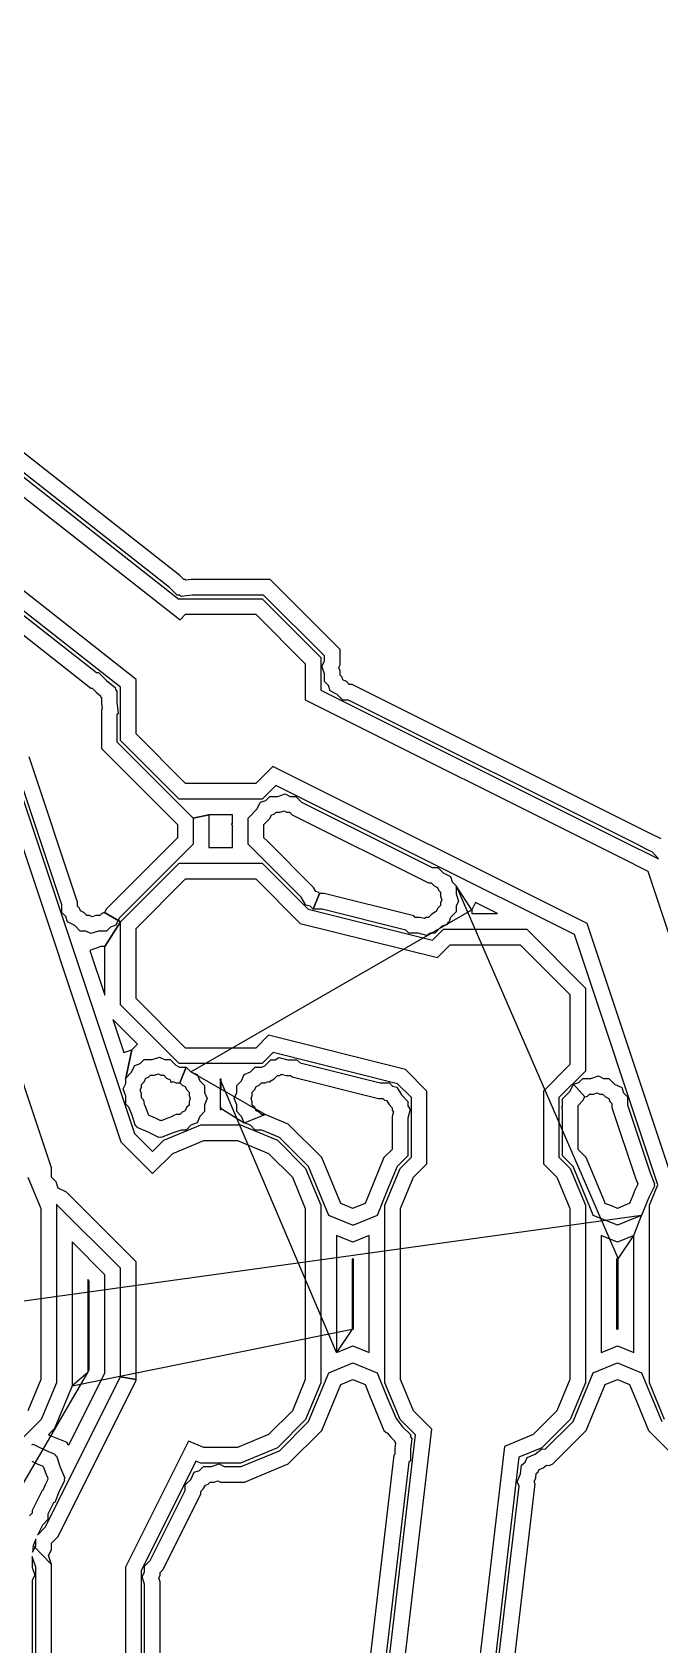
# Model space of a CAD drawing. Extents: x -122 to 0, y 0 to 97.
# Drawn here: x -84.99 to -78.97, y 47.43 to 62.92 of the extents above; entities that cross this region are included whole.
import ezdxf

# ---------------------------------------------------------------- set-up
doc = ezdxf.new("R2010")
doc.units = 0
doc.layers.add('milling', color=1, linetype='CONTINUOUS')
doc.layers.add('rapid_move', color=62, linetype='CONTINUOUS')

msp = doc.modelspace()

# ---------------------------------------------------------------- linework, layer by layer
at = {"layer": 'milling'}
for p, q in [((-91.0614, 63.3465), (-83.5873, 57.474)), ((-83.5774, 57.6993), (-90.7785, 63.3572)), ((-91.2114, 63.2736), (-83.5754, 57.2739)), ((-83.6767, 57.5865), (-90.8302, 63.2072)), ((-83.9977, 56.7014), (-91.6443, 62.7095)), ((-84.1477, 56.6285), (-91.6323, 62.5093)), ((-91.6178, 62.2647), (-84.4305, 56.6177)), ((-91.5185, 62.3775), (-84.3788, 56.7677)), ((-83.5391, 57.6609), (-83.5774, 57.6993)), ((-83.5286, 57.6609), (-83.5391, 57.6609)), ((-83.5205, 57.6545), (-83.5286, 57.6609)), ((-83.467, 57.6609), (-83.5205, 57.6545)), ((-82.7103, 57.6609), (-83.467, 57.6609)), ((-82.0389, 56.9895), (-82.7103, 57.6609)), ((-83.6012, 57.5109), (-83.6767, 57.5865)), ((-83.5805, 57.5109), (-83.6012, 57.5109)), ((-83.5873, 57.474), (-83.5837, 57.4777)), ((-83.5837, 57.4777), (-82.7862, 57.4777)), ((-83.5643, 57.4981), (-83.5805, 57.5109)), ((-83.4578, 57.5109), (-83.5643, 57.4981)), ((-82.7724, 57.5109), (-83.4578, 57.5109)), ((-82.7862, 57.4777), (-82.2222, 56.9137)), ((-82.1889, 56.9274), (-82.7724, 57.5109)), ((-83.5754, 57.2739), (-83.5216, 57.3277)), ((-83.5216, 57.3277), (-82.8483, 57.3277)), ((-82.8483, 57.3277), (-82.3722, 56.8516)), ((-82.0389, 56.8421), (-82.0389, 56.9895)), ((-82.3722, 56.8516), (-82.3722, 56.5061)), ((-82.2222, 56.9137), (-82.2222, 56.5988)), ((-82.213, 56.8294), (-82.1889, 56.8776)), ((-82.1889, 56.8776), (-82.1889, 56.9274)), ((-82.051, 56.8179), (-82.0389, 56.8421)), ((-84.3788, 56.7677), (-84.358, 56.7677)), ((-84.358, 56.7677), (-84.2821, 56.6917)), ((-84.2821, 56.6917), (-84.198, 56.6257)), ((-83.9977, 56.1783), (-83.9977, 56.7014)), ((-82.1889, 56.757), (-82.213, 56.8294)), ((-82.1889, 56.6809), (-82.1889, 56.757)), ((-82.1508, 56.6429), (-82.1889, 56.6809)), ((-82.0389, 56.7815), (-82.051, 56.8179)), ((-82.0389, 56.743), (-82.0389, 56.7815)), ((-82.0196, 56.7238), (-82.0389, 56.743)), ((-82.0111, 56.6981), (-82.0196, 56.7238)), ((-81.9769, 56.681), (-82.0111, 56.6981)), ((-81.9497, 56.6538), (-81.9769, 56.681)), ((-84.4305, 56.6177), (-84.4201, 56.6177)), ((-84.4201, 56.6177), (-84.382, 56.5795)), ((-84.382, 56.5795), (-84.3395, 56.5462)), ((-84.3395, 56.5462), (-84.3383, 56.5358)), ((-84.3383, 56.5358), (-84.3309, 56.5285)), ((-84.3309, 56.5285), (-84.3309, 56.4743)), ((-84.198, 56.6257), (-84.1956, 56.6052)), ((-84.1956, 56.6052), (-84.1809, 56.5906)), ((-84.1809, 56.5906), (-84.1809, 56.4835)), ((-84.1477, 56.1162), (-84.1477, 56.6285)), ((-82.2222, 56.5988), (-79.3362, 55.1558)), ((-82.1338, 56.5917), (-82.1508, 56.6429)), ((-82.0656, 56.5576), (-82.1338, 56.5917)), ((-82.0118, 56.5038), (-82.0656, 56.5576)), ((-81.9225, 56.6538), (-81.9497, 56.6538)), ((-79.0523, 55.2188), (-81.9225, 56.6538)), ((-84.3309, 56.4743), (-84.3245, 56.4208)), ((-84.3245, 56.4208), (-84.3309, 56.4127)), ((-84.3309, 56.4127), (-84.3309, 56.0403)), ((-84.1809, 56.4835), (-84.1681, 56.377)), ((-84.1681, 56.377), (-84.1809, 56.3608)), ((-82.3722, 56.5061), (-79.3477, 54.9938)), ((-81.958, 56.5038), (-82.0118, 56.5038)), ((-79.1749, 55.1123), (-81.958, 56.5038)), ((-84.1809, 56.3608), (-84.1809, 56.1024)), ((-84.1809, 56.1024), (-83.6258, 55.5473)), ((-83.5837, 55.5522), (-84.1477, 56.1162)), ((-83.5216, 55.7022), (-83.9977, 56.1783)), ((-85.3738, 55.9508), (-84.1443, 52.2621)), ((-85.2256, 55.9805), (-84.0131, 52.343)), ((-84.5601, 54.5636), (-85.0253, 55.9592)), ((-84.3309, 56.0403), (-83.6879, 55.3973)), ((-84.7101, 54.5391), (-85.1545, 55.8725)), ((-82.6837, 55.8668), (-82.8483, 55.7022)), ((-79.6656, 54.3578), (-82.6837, 55.8668)), ((-84.8105, 52.0123), (-86.031, 55.6741)), ((-82.8483, 55.7022), (-83.5216, 55.7022)), ((-82.6541, 55.6843), (-82.7862, 55.5522)), ((-79.7883, 54.2514), (-82.6541, 55.6843)), ((-82.6369, 55.5783), (-82.5646, 55.6024)), ((-82.5646, 55.6024), (-82.5164, 55.5783)), ((-83.6258, 55.5473), (-83.6257, 55.5473)), ((-83.6257, 55.5473), (-83.4486, 55.3702)), ((-82.7862, 55.5522), (-83.5837, 55.5522)), ((-82.9212, 55.3703), (-82.8363, 55.4551)), ((-82.8363, 55.4551), (-82.8023, 55.5232)), ((-82.8023, 55.5232), (-82.7511, 55.5402)), ((-82.7511, 55.5402), (-82.7131, 55.5783)), ((-82.7131, 55.5783), (-82.6369, 55.5783)), ((-82.5164, 55.5783), (-82.4626, 55.5783)), ((-82.4626, 55.5783), (-82.4088, 55.5245)), ((-82.4088, 55.5245), (-81.1544, 54.8973)), ((-83.6879, 55.3973), (-83.6878, 55.3973)), ((-83.6878, 55.3973), (-83.5986, 55.3081)), ((-83.5986, 55.3081), (-83.5986, 55.1818)), ((-83.4486, 55.3702), (-83.2986, 55.4022)), ((-83.2986, 55.4022), (-83.4486, 55.3702)), ((-83.4486, 55.3702), (-83.4486, 55.1197)), ((-83.2986, 55.4022), (-83.2986, 55.0877)), ((-83.0712, 55.4022), (-83.2986, 55.4022)), ((-83.0762, 55.3107), (-83.0712, 55.3207)), ((-83.0712, 55.2957), (-83.0762, 55.3107)), ((-83.0712, 55.3207), (-83.0712, 55.4022)), ((-83.0712, 55.0877), (-83.0712, 55.2957)), ((-82.9212, 55.3702), (-82.9212, 55.3703)), ((-82.9212, 55.1197), (-82.9212, 55.3702)), ((-82.7712, 55.3081), (-82.713, 55.3663)), ((-82.7712, 55.1818), (-82.7712, 55.3081)), ((-82.713, 55.3663), (-82.6959, 55.4005)), ((-82.6959, 55.4005), (-82.6702, 55.409)), ((-82.6702, 55.409), (-82.651, 55.4283)), ((-82.651, 55.4283), (-82.6124, 55.4283)), ((-82.6124, 55.4283), (-82.5761, 55.4404)), ((-82.5761, 55.4404), (-82.5519, 55.4283)), ((-82.5519, 55.4283), (-82.5247, 55.4283)), ((-82.5247, 55.4283), (-82.4975, 55.4011)), ((-82.4975, 55.4011), (-81.1899, 54.7473)), ((-83.5986, 55.1818), (-84.2826, 54.4978)), ((-82.74, 55.1507), (-82.7712, 55.1818)), ((-82.2931, 54.7037), (-82.74, 55.1507)), ((-79.3362, 55.1558), (-79.3361, 55.1558)), ((-79.3361, 55.1558), (-78.981, 54.9782)), ((-79.0523, 55.2186), (-79.0523, 55.2188)), ((-78.9554, 55.1703), (-79.0523, 55.2186)), ((-83.4486, 55.1197), (-84.1592, 54.4091)), ((-83.2986, 55.0877), (-83.0712, 55.0877)), ((-82.9031, 55.1016), (-82.9212, 55.1197)), ((-82.4121, 54.6106), (-82.9031, 55.1016)), ((-79.3477, 54.9938), (-79.3476, 54.9938)), ((-79.3476, 54.9938), (-79.0842, 54.8621)), ((-79.1749, 55.1122), (-79.1749, 55.1123)), ((-79.0974, 55.0736), (-79.1749, 55.1122)), ((-79.0379, 55.0438), (-79.0974, 55.0736)), ((-78.981, 54.9782), (-79.0379, 55.0438)), ((-84.1477, 54.3737), (-83.5837, 54.9377)), ((-83.5837, 54.9377), (-82.7862, 54.9377)), ((-82.7862, 54.9377), (-82.3437, 54.4951)), ((-81.1544, 54.8973), (-81.1006, 54.8973)), ((-81.1006, 54.8973), (-81.0468, 54.8435)), ((-81.0468, 54.8435), (-80.9786, 54.8094)), ((-79.0842, 54.8621), (-78.2212, 52.2731)), ((-83.9977, 54.3116), (-83.5216, 54.7877)), ((-83.5216, 54.7877), (-82.8483, 54.7877)), ((-82.8483, 54.7877), (-82.4203, 54.3597)), ((-82.2703, 54.6656), (-82.2931, 54.7037)), ((-81.1899, 54.7473), (-81.1627, 54.7473)), ((-81.1627, 54.7473), (-81.1355, 54.7201)), ((-81.1355, 54.7201), (-81.1013, 54.703)), ((-81.1013, 54.703), (-81.0928, 54.6773)), ((-81.0928, 54.6773), (-81.0735, 54.6581)), ((-80.9786, 54.8094), (-80.9616, 54.7582)), ((-80.9616, 54.7582), (-80.9235, 54.7202)), ((-80.7735, 54.4882), (-80.9235, 54.7202)), ((-80.9235, 54.7202), (-80.9235, 54.6441)), ((-84.7101, 54.4629), (-84.7101, 54.5391)), ((-84.5601, 54.525), (-84.5601, 54.5636)), ((-84.5408, 54.5058), (-84.5601, 54.525)), ((-82.367, 54.5352), (-82.4121, 54.6106)), ((-82.3268, 54.5252), (-82.367, 54.5352)), ((-82.2975, 54.4958), (-82.3268, 54.5252)), ((-82.2975, 54.4958), (-82.2353, 54.6458)), ((-82.2353, 54.6458), (-82.2975, 54.4958)), ((-82.25, 54.6606), (-82.2703, 54.6656)), ((-82.2353, 54.6458), (-82.25, 54.6606)), ((-82.1911, 54.6458), (-82.2353, 54.6458)), ((-81.3304, 54.4307), (-82.1911, 54.6458)), ((-81.0735, 54.5318), (-81.1007, 54.5046)), ((-81.0735, 54.6581), (-81.0735, 54.6196)), ((-81.0735, 54.6196), (-81.0614, 54.5832)), ((-81.0614, 54.5832), (-81.0735, 54.559)), ((-81.0735, 54.559), (-81.0735, 54.5318)), ((-80.9235, 54.6441), (-80.8994, 54.5717)), ((-80.8994, 54.5717), (-80.9235, 54.5235)), ((-80.9235, 54.5235), (-80.9235, 54.4697)), ((-80.7383, 54.5587), (-80.7735, 54.4882)), ((-80.5262, 54.4527), (-80.7383, 54.5587)), ((-84.672, 54.4249), (-84.7101, 54.4629)), ((-84.655, 54.3737), (-84.672, 54.4249)), ((-84.5868, 54.3396), (-84.655, 54.3737)), ((-84.5323, 54.4801), (-84.5408, 54.5058)), ((-84.4981, 54.463), (-84.5323, 54.4801)), ((-84.4709, 54.4358), (-84.4981, 54.463)), ((-84.4437, 54.4358), (-84.4709, 54.4358)), ((-84.4195, 54.4237), (-84.4437, 54.4358)), ((-84.3831, 54.4358), (-84.4195, 54.4237)), ((-84.3446, 54.4358), (-84.3831, 54.4358)), ((-84.3254, 54.4551), (-84.3446, 54.4358)), ((-84.2997, 54.4636), (-84.3254, 54.4551)), ((-84.2826, 54.4978), (-84.2997, 54.4636)), ((-84.1477, 54.3737), (-84.2997, 54.4636)), ((-84.2997, 54.4636), (-84.1477, 54.3737)), ((-84.1477, 54.3737), (-84.2977, 54.1358)), ((-84.2977, 54.1358), (-84.1477, 54.3737)), ((-84.1592, 54.4091), (-84.1933, 54.3409)), ((-84.1477, 53.5762), (-84.1477, 54.3737)), ((-82.4203, 54.3597), (-81.1037, 54.0305)), ((-82.3437, 54.4951), (-81.1497, 54.1966)), ((-82.2093, 54.4958), (-82.2975, 54.4958)), ((-82.2975, 54.4958), (-82.2975, 54.4958)), ((-81.4071, 54.2953), (-82.2093, 54.4958)), ((-81.3157, 54.4159), (-81.3304, 54.4307)), ((-81.2714, 54.4159), (-81.3157, 54.4159)), ((-81.2282, 54.4051), (-81.2714, 54.4159)), ((-81.2103, 54.4159), (-81.2282, 54.4051)), ((-81.1894, 54.4159), (-81.2103, 54.4159)), ((-81.1581, 54.4473), (-81.1894, 54.4159)), ((-81.1217, 54.4692), (-81.1581, 54.4473)), ((-81.1178, 54.4704), (-81.1217, 54.4692)), ((-81.1007, 54.5046), (-81.1178, 54.4704)), ((-81.0024, 54.3658), (-81.0114, 54.3477)), ((-80.9896, 54.3734), (-81.0024, 54.3658)), ((-80.9807, 54.4092), (-80.9896, 54.3734)), ((-80.9773, 54.4159), (-80.9807, 54.4092)), ((-80.9235, 54.4697), (-80.9773, 54.4159)), ((-80.7735, 54.4882), (-80.7735, 54.4527)), ((-80.7735, 54.4527), (-80.5262, 54.4527)), ((-78.8269, 51.8414), (-79.6656, 54.3578)), ((-84.533, 54.2858), (-84.5868, 54.3396)), ((-84.4792, 54.2858), (-84.533, 54.2858)), ((-84.431, 54.2617), (-84.4792, 54.2858)), ((-84.3586, 54.2858), (-84.431, 54.2617)), ((-84.2825, 54.2858), (-84.3586, 54.2858)), ((-84.2445, 54.3239), (-84.2825, 54.2858)), ((-84.1933, 54.3409), (-84.2445, 54.3239)), ((-83.9977, 53.6383), (-83.9977, 54.3116)), ((-81.3778, 54.2659), (-81.4071, 54.2953)), ((-81.2896, 54.2659), (-81.3778, 54.2659)), ((-81.2043, 54.2446), (-81.2896, 54.2659)), ((-81.1688, 54.2659), (-81.2043, 54.2446)), ((-81.1273, 54.2659), (-81.1688, 54.2659)), ((-81.1497, 54.1966), (-81.0437, 54.3027)), ((-81.0651, 54.3282), (-81.1273, 54.2659)), ((-81.0588, 54.332), (-81.0651, 54.3282)), ((-81.0114, 54.3477), (-81.0588, 54.332)), ((-81.0437, 54.3027), (-80.2462, 54.3027)), ((-80.2462, 54.3027), (-79.6822, 53.7387)), ((-78.9868, 51.847), (-79.7883, 54.2514)), ((-84.3344, 54.1358), (-84.4408, 54.1004)), ((-84.4408, 54.1004), (-84.2977, 53.671)), ((-84.2977, 54.1358), (-84.3344, 54.1358)), ((-84.2977, 53.671), (-84.2977, 54.1358)), ((-81.1037, 54.0305), (-80.9816, 54.1527)), ((-80.9816, 54.1527), (-80.3083, 54.1527)), ((-80.3083, 54.1527), (-79.8322, 53.6766)), ((-79.6822, 53.7387), (-79.6822, 52.9412)), ((-83.5216, 53.1622), (-83.9977, 53.6383)), ((-79.8322, 53.6766), (-79.8322, 53.0033)), ((-83.9829, 53.1994), (-84.2192, 53.4357)), ((-84.2192, 53.4357), (-84.1137, 53.1189)), ((-83.5837, 53.0122), (-84.1477, 53.5762)), ((-82.7262, 53.2844), (-82.8483, 53.1622)), ((-81.4096, 52.9552), (-82.7262, 53.2844)), ((-84.1137, 53.1189), (-84.0385, 53.1439)), ((-84.0967, 52.8739), (-84.0385, 53.1439)), ((-84.0385, 53.1439), (-84.0967, 52.8739)), ((-84.0385, 53.1439), (-83.9829, 53.1994)), ((-82.8483, 53.1622), (-83.5216, 53.1622)), ((-82.6802, 53.1183), (-82.7862, 53.0122)), ((-81.4862, 52.8198), (-82.6802, 53.1183)), ((-84.0429, 52.9276), (-84.0088, 52.9958)), ((-84.0088, 52.9958), (-83.9576, 53.0128)), ((-83.9576, 53.0128), (-83.9195, 53.0509)), ((-83.9195, 53.0509), (-83.8434, 53.0508)), ((-83.8434, 53.0508), (-83.771, 53.0749)), ((-83.771, 53.0749), (-83.7228, 53.0507)), ((-83.7228, 53.0507), (-83.669, 53.0507)), ((-83.669, 53.0507), (-83.6154, 52.9969)), ((-83.6154, 52.9969), (-83.5793, 52.9789)), ((-82.7862, 53.0122), (-83.5837, 53.0122)), ((-83.5793, 52.9789), (-83.5159, 52.9789)), ((-83.5159, 52.9789), (-83.578, 52.8289)), ((-83.578, 52.8289), (-83.5159, 52.9789)), ((-83.5159, 52.9789), (-83.5159, 52.9789)), ((-83.5159, 52.9789), (-83.47, 52.9329)), ((-82.9, 52.9328), (-82.8539, 52.9789)), ((-82.8539, 52.9789), (-82.8539, 52.9789)), ((-82.8539, 52.9789), (-82.7887, 52.9789)), ((-82.7887, 52.9789), (-82.7609, 52.9904)), ((-82.7609, 52.9904), (-82.7027, 53.0488)), ((-82.7027, 53.0488), (-82.6611, 53.0488)), ((-82.6611, 53.0488), (-82.6255, 53.0702)), ((-82.6255, 53.0702), (-82.5404, 53.0489)), ((-82.5404, 53.0489), (-82.4522, 53.049)), ((-82.4522, 53.049), (-82.4227, 53.0195)), ((-82.4227, 53.0195), (-81.6521, 52.8269)), ((-79.8322, 53.0033), (-80.0862, 52.7493)), ((-84.1209, 52.7719), (-84.0967, 52.8201)), ((-84.0967, 52.8739), (-84.0429, 52.9276)), ((-84.0967, 52.8201), (-84.0967, 52.8739)), ((-83.9468, 52.8117), (-83.9195, 52.8389)), ((-83.9468, 52.7844), (-83.9468, 52.8117)), ((-83.9195, 52.8389), (-83.9024, 52.8731)), ((-83.9024, 52.8731), (-83.8767, 52.8816)), ((-83.8767, 52.8816), (-83.8575, 52.9008)), ((-83.8575, 52.9008), (-83.819, 52.9008)), ((-83.819, 52.9008), (-83.7826, 52.9129)), ((-83.7826, 52.9129), (-83.7585, 52.9008)), ((-83.7585, 52.9008), (-83.7312, 52.9008)), ((-83.7312, 52.9008), (-83.704, 52.8735)), ((-83.704, 52.8735), (-83.6698, 52.8564)), ((-83.6698, 52.8564), (-83.662, 52.8328)), ((-83.662, 52.8328), (-83.6412, 52.8414)), ((-83.6412, 52.8414), (-83.6109, 52.8289)), ((-83.6109, 52.8289), (-83.578, 52.8289)), ((-83.578, 52.8289), (-83.5549, 52.8057)), ((-82.7589, 52.5242), (-83.47, 52.9329)), ((-83.47, 52.9329), (-83.4097, 52.908)), ((-83.4097, 52.908), (-83.3848, 52.8477)), ((-83.3848, 52.8477), (-83.3388, 52.8018)), ((-83.1888, 52.8622), (-83.1888, 52.7666)), ((-83.181, 52.8622), (-83.1888, 52.8622)), ((-83.1888, 52.8622), (-83.1888, 52.5865)), ((-83.181, 52.7665), (-83.181, 52.8622)), ((-83.031, 52.8018), (-82.985, 52.8478)), ((-82.985, 52.8478), (-82.9601, 52.9079)), ((-82.9601, 52.9079), (-82.9, 52.9328)), ((-82.815, 52.8056), (-82.7918, 52.8289)), ((-82.7918, 52.8289), (-82.7918, 52.8289)), ((-82.7918, 52.8289), (-82.7588, 52.8289)), ((-82.7588, 52.8289), (-82.7287, 52.8414)), ((-82.7287, 52.8414), (-82.7123, 52.8346)), ((-82.7123, 52.8346), (-82.7098, 52.8447)), ((-82.7098, 52.8447), (-82.6718, 52.8675)), ((-82.6718, 52.8675), (-82.6405, 52.8989)), ((-82.6405, 52.8989), (-82.6195, 52.8989)), ((-82.6195, 52.8989), (-82.6016, 52.9097)), ((-82.6016, 52.9097), (-82.5584, 52.8989)), ((-82.5584, 52.8989), (-82.5142, 52.8989)), ((-82.5142, 52.8989), (-82.4995, 52.8841)), ((-82.4995, 52.8841), (-81.6703, 52.6769)), ((-81.6521, 52.8269), (-81.564, 52.8269)), ((-81.564, 52.8269), (-81.5347, 52.7975)), ((-81.3537, 52.6872), (-81.4862, 52.8198)), ((-81.2037, 52.7493), (-81.4096, 52.9552)), ((-79.6822, 52.9412), (-79.9362, 52.6872)), ((-79.8294, 52.747), (-79.7953, 52.8152)), ((-79.7953, 52.8152), (-79.7441, 52.8322)), ((-79.7953, 52.8152), (-79.7953, 52.8152)), ((-79.7953, 52.8152), (-79.6889, 52.6925)), ((-79.6889, 52.6925), (-79.7953, 52.8152)), ((-79.7441, 52.8322), (-79.7061, 52.8703)), ((-79.7061, 52.8703), (-79.6299, 52.8703)), ((-79.6299, 52.8703), (-79.5576, 52.8944)), ((-79.5576, 52.8944), (-79.5094, 52.8703)), ((-79.5094, 52.8703), (-79.4556, 52.8703)), ((-79.4556, 52.8703), (-79.4018, 52.8165)), ((-79.4018, 52.8165), (-79.3336, 52.7824)), ((-84.0968, 52.6995), (-84.1209, 52.7719)), ((-84.0969, 52.6234), (-84.0968, 52.6995)), ((-83.9589, 52.7603), (-83.9468, 52.7844)), ((-83.9468, 52.7239), (-83.9589, 52.7603)), ((-83.9468, 52.6854), (-83.9468, 52.7239)), ((-83.9276, 52.6662), (-83.9468, 52.6854)), ((-83.9173, 52.6352), (-83.9276, 52.6662)), ((-83.5549, 52.8057), (-83.5245, 52.7932)), ((-83.5245, 52.7932), (-83.512, 52.7628)), ((-83.512, 52.7628), (-83.4888, 52.7397)), ((-83.4888, 52.7397), (-83.4888, 52.7068)), ((-83.4888, 52.7068), (-83.4763, 52.6766)), ((-83.4763, 52.6766), (-83.4888, 52.6463)), ((-83.3388, 52.8018), (-83.3388, 52.7367)), ((-83.3388, 52.7367), (-83.3139, 52.6766)), ((-83.3139, 52.6766), (-83.3388, 52.6164)), ((-83.1888, 52.7666), (-83.1849, 52.7571)), ((-83.1849, 52.7571), (-83.181, 52.7665)), ((-83.0559, 52.6765), (-83.031, 52.7367)), ((-83.031, 52.6165), (-83.0559, 52.6765)), ((-83.031, 52.7367), (-83.031, 52.8018)), ((-82.8935, 52.6765), (-82.881, 52.7068)), ((-82.881, 52.6464), (-82.8935, 52.6765)), ((-82.881, 52.7397), (-82.8578, 52.7629)), ((-82.881, 52.7068), (-82.881, 52.7397)), ((-82.8578, 52.7629), (-82.8453, 52.7931)), ((-82.8453, 52.7931), (-82.815, 52.8056)), ((-81.6703, 52.6769), (-81.6261, 52.6769)), ((-81.6261, 52.6769), (-81.6114, 52.6621)), ((-81.6114, 52.6621), (-81.5911, 52.6571)), ((-81.5911, 52.6571), (-81.5683, 52.619)), ((-81.5347, 52.7975), (-81.4944, 52.7875)), ((-81.4944, 52.7875), (-81.4492, 52.712)), ((-81.4492, 52.712), (-81.3869, 52.6498)), ((-81.3537, 52.1131), (-81.3537, 52.6872)), ((-81.2037, 52.0511), (-81.2037, 52.7493)), ((-80.0862, 52.7493), (-80.0862, 52.0511)), ((-79.9362, 52.6872), (-79.9362, 52.1131)), ((-79.9029, 52.6735), (-79.8294, 52.747)), ((-79.9029, 52.6), (-79.9029, 52.6735)), ((-79.7529, 52.6114), (-79.706, 52.6583)), ((-79.706, 52.6583), (-79.6889, 52.6925)), ((-79.6889, 52.6925), (-79.6632, 52.701)), ((-79.6632, 52.701), (-79.644, 52.7203)), ((-79.644, 52.7203), (-79.6054, 52.7203)), ((-79.6054, 52.7203), (-79.5691, 52.7324)), ((-79.5691, 52.7324), (-79.5449, 52.7203)), ((-79.5449, 52.7203), (-79.5177, 52.7203)), ((-79.5177, 52.7203), (-79.4905, 52.6931)), ((-79.4905, 52.6931), (-79.4563, 52.676)), ((-79.4563, 52.676), (-79.4478, 52.6503)), ((-79.3336, 52.7824), (-79.3166, 52.7312)), ((-79.3166, 52.7312), (-79.2785, 52.6932)), ((-79.2785, 52.6932), (-79.2785, 52.617)), ((-84.0674, 52.5939), (-84.0969, 52.6234)), ((-84.0383, 52.5237), (-84.0674, 52.5939)), ((-84.0022, 52.4151), (-84.0383, 52.5237)), ((-83.9197, 52.6295), (-83.9173, 52.6352)), ((-83.8976, 52.5761), (-83.9197, 52.6295)), ((-83.8795, 52.5215), (-83.8976, 52.5761)), ((-83.8739, 52.5187), (-83.8795, 52.5215)), ((-83.8715, 52.5128), (-83.8739, 52.5187)), ((-83.8178, 52.4906), (-83.8715, 52.5128)), ((-83.6469, 52.5048), (-83.7017, 52.4866)), ((-83.6441, 52.5104), (-83.6469, 52.5048)), ((-83.6108, 52.5242), (-83.6441, 52.5104)), ((-83.578, 52.5242), (-83.6108, 52.5242)), ((-83.5549, 52.5474), (-83.578, 52.5242)), ((-83.5245, 52.5599), (-83.5549, 52.5474)), ((-83.512, 52.5903), (-83.5245, 52.5599)), ((-83.4888, 52.6134), (-83.512, 52.5903)), ((-83.4888, 52.6463), (-83.4888, 52.6134)), ((-83.3848, 52.5054), (-83.4097, 52.4451)), ((-83.3388, 52.5513), (-83.3848, 52.5054)), ((-83.3388, 52.6164), (-83.3388, 52.5513)), ((-83.1849, 52.5959), (-83.1888, 52.5865)), ((-83.1888, 52.5865), (-83.1888, 52.5731)), ((-83.1888, 52.5865), (-83.1888, 52.5865)), ((-83.1888, 52.5865), (-82.96, 52.4451)), ((-83.1888, 52.5731), (-83.181, 52.5731)), ((-83.181, 52.5865), (-83.1849, 52.5959)), ((-83.181, 52.5731), (-83.181, 52.5865)), ((-83.031, 52.5513), (-83.031, 52.6165)), ((-82.9849, 52.5052), (-83.031, 52.5513)), ((-82.96, 52.4451), (-82.9849, 52.5052)), ((-82.96, 52.4451), (-82.7589, 52.5242)), ((-82.881, 52.6134), (-82.881, 52.6464)), ((-82.8577, 52.5902), (-82.881, 52.6134)), ((-82.8452, 52.5599), (-82.8577, 52.5902)), ((-82.815, 52.5474), (-82.8452, 52.5599)), ((-82.7918, 52.5242), (-82.815, 52.5474)), ((-82.7589, 52.5242), (-82.7918, 52.5242)), ((-82.5358, 52.4319), (-82.7589, 52.5242)), ((-81.5683, 52.619), (-81.5369, 52.5877)), ((-81.5369, 52.5877), (-81.5369, 52.5668)), ((-81.5369, 52.5668), (-81.5261, 52.5489)), ((-81.5261, 52.5489), (-81.5369, 52.5056)), ((-81.5369, 52.5056), (-81.5369, 52.1889)), ((-81.3869, 52.6498), (-81.3869, 52.6083)), ((-81.3869, 52.6083), (-81.3656, 52.5728)), ((-81.3656, 52.5728), (-81.3869, 52.4875)), ((-79.9073, 52.5912), (-79.9029, 52.6)), ((-79.9029, 52.578), (-79.9073, 52.5912)), ((-79.9029, 52.423), (-79.9029, 52.578)), ((-79.7529, 52.4851), (-79.7529, 52.6114)), ((-79.4478, 52.6503), (-79.4285, 52.6311)), ((-79.4285, 52.6311), (-79.4285, 52.5925)), ((-79.4285, 52.5925), (-79.202, 51.9129)), ((-79.2785, 52.617), (-79.0612, 51.965)), ((-83.991, 52.4096), (-84.0022, 52.4151)), ((-83.9863, 52.398), (-83.991, 52.4096)), ((-83.8808, 52.3544), (-83.9863, 52.398)), ((-83.7783, 52.303), (-83.8808, 52.3544)), ((-83.7667, 52.465), (-83.8178, 52.4906)), ((-83.7606, 52.467), (-83.7667, 52.465)), ((-83.7548, 52.4646), (-83.7606, 52.467)), ((-83.7017, 52.4866), (-83.7548, 52.4646)), ((-83.6492, 52.346), (-83.7548, 52.3022)), ((-83.7303, 52.2765), (-83.3765, 52.4231)), ((-83.5643, 52.3742), (-83.6492, 52.346)), ((-83.5159, 52.3742), (-83.5643, 52.3742)), ((-83.47, 52.4202), (-83.5159, 52.3742)), ((-83.4097, 52.4451), (-83.47, 52.4202)), ((-83.3765, 52.4231), (-82.9934, 52.4231)), ((-82.9934, 52.4231), (-82.6396, 52.2765)), ((-82.8999, 52.4202), (-82.96, 52.4451)), ((-82.8539, 52.3742), (-82.8999, 52.4202)), ((-82.7887, 52.3742), (-82.8539, 52.3742)), ((-82.6207, 52.3046), (-82.7887, 52.3742)), ((-82.2133, 52.1094), (-82.5358, 52.4319)), ((-81.3869, 52.4875), (-81.3869, 52.1268)), ((-79.9029, 52.3773), (-79.9029, 52.423)), ((-79.9029, 52.1268), (-79.9029, 52.3773)), ((-79.7529, 52.3152), (-79.7529, 52.4851)), ((-84.1443, 52.2621), (-83.8385, 51.9563)), ((-84.0131, 52.343), (-83.8384, 52.1683)), ((-83.8384, 52.1683), (-83.7303, 52.2765)), ((-83.7664, 52.307), (-83.7783, 52.303)), ((-83.7548, 52.3022), (-83.7664, 52.307)), ((-83.6454, 52.1494), (-83.3467, 52.2731)), ((-83.3467, 52.2731), (-83.0232, 52.2731)), ((-83.0232, 52.2731), (-82.7245, 52.1494)), ((-82.6396, 52.2765), (-82.3688, 52.0057)), ((-82.3406, 52.0245), (-82.6207, 52.3046)), ((-81.5369, 52.1889), (-81.6165, 52.1094)), ((-79.7529, 52.1889), (-79.7529, 52.3152)), ((-79.6733, 52.1094), (-79.7529, 52.1889)), ((-83.8385, 51.9563), (-83.6454, 52.1494)), ((-82.7245, 52.1494), (-82.4959, 51.9208)), ((-82.0316, 51.6703), (-82.2133, 52.1094)), ((-81.6165, 52.1094), (-81.7563, 51.7721)), ((-81.3869, 52.1268), (-81.4893, 52.0245)), ((-81.4611, 52.0057), (-81.3537, 52.1131)), ((-81.334, 51.9208), (-81.2037, 52.0511)), ((-80.0862, 52.0511), (-79.9559, 51.9208)), ((-79.9362, 52.1131), (-79.8288, 52.0057)), ((-79.8006, 52.0246), (-79.9029, 52.1268)), ((-79.4969, 51.6832), (-79.6733, 52.1094)), ((-85.0359, 51.9208), (-84.9122, 51.6221)), ((-84.8105, 51.9226), (-84.8105, 52.0123)), ((-84.7656, 51.8778), (-84.8105, 51.9226)), ((-82.4959, 51.9208), (-82.3722, 51.6221)), ((-82.3688, 52.0057), (-82.2222, 51.6519)), ((-82.1464, 51.5555), (-82.3406, 52.0245)), ((-81.6077, 51.6519), (-81.4611, 52.0057)), ((-81.4893, 52.0245), (-81.5877, 51.787)), ((-81.4577, 51.6221), (-81.334, 51.9208)), ((-79.9559, 51.9208), (-79.8322, 51.6221)), ((-79.8288, 52.0057), (-79.6822, 51.6519)), ((-79.6399, 51.6366), (-79.8006, 52.0246)), ((-79.202, 51.9129), (-79.1799, 51.8594)), ((-79.0612, 51.965), (-79.0175, 51.8593)), ((-84.7457, 51.8178), (-84.7656, 51.8778)), ((-84.6657, 51.7779), (-84.7457, 51.8178)), ((-83.9977, 51.1099), (-84.6657, 51.7779)), ((-81.7563, 51.7721), (-81.7983, 51.6703)), ((-81.5877, 51.787), (-81.6835, 51.5555)), ((-79.2267, 51.7469), (-79.2583, 51.6703)), ((-79.2062, 51.7962), (-79.2267, 51.7469)), ((-79.1803, 51.8479), (-79.2062, 51.7962)), ((-79.1799, 51.8594), (-79.1823, 51.8538)), ((-79.1823, 51.8538), (-79.1803, 51.8479)), ((-79.0699, 51.7334), (-79.0823, 51.7035)), ((-79.0183, 51.8364), (-79.0699, 51.7334)), ((-79.0677, 51.6519), (-78.9868, 51.847)), ((-79.0175, 51.8593), (-79.0222, 51.8481)), ((-79.0222, 51.8481), (-79.0183, 51.8364)), ((-84.9122, 51.6221), (-84.9122, 49.9778)), ((-84.7544, 51.6545), (-84.7656, 51.6601)), ((-84.7656, 51.6601), (-84.7622, 51.6519)), ((-84.7622, 51.6519), (-84.7622, 49.948)), ((-84.1477, 51.0478), (-84.7544, 51.6545)), ((-82.3722, 51.6221), (-82.3722, 49.9778)), ((-82.2222, 51.6519), (-82.2222, 49.948)), ((-81.9162, 51.6226), (-82.0316, 51.6703)), ((-81.915, 51.6221), (-81.9162, 51.6226)), ((-81.9118, 51.6234), (-81.915, 51.6221)), ((-81.7983, 51.6703), (-81.9118, 51.6234)), ((-81.6077, 49.948), (-81.6077, 51.6519)), ((-81.4577, 49.9778), (-81.4577, 51.6221)), ((-79.8322, 51.6221), (-79.8322, 49.9778)), ((-79.6822, 51.6519), (-79.6822, 49.948)), ((-79.6066, 51.5558), (-79.6399, 51.6366)), ((-79.4917, 51.6705), (-79.4969, 51.6832)), ((-79.4916, 51.6705), (-79.4917, 51.6705)), ((-79.4916, 51.6703), (-79.4916, 51.6705)), ((-79.4156, 51.6389), (-79.4916, 51.6703)), ((-79.3752, 51.6221), (-79.4156, 51.6389)), ((-79.375, 51.6222), (-79.3752, 51.6221)), ((-79.28, 51.6614), (-79.375, 51.6221)), ((-79.375, 51.6221), (-79.375, 51.6222)), ((-79.2585, 51.6702), (-79.28, 51.6614)), ((-79.2583, 51.6703), (-79.2585, 51.6703)), ((-79.2585, 51.6703), (-79.2585, 51.6702)), ((-79.0823, 51.7035), (-79.1435, 51.5555)), ((-79.0677, 49.948), (-79.0677, 51.6519)), ((-81.9175, 51.4608), (-82.1464, 51.5555)), ((-81.915, 51.4597), (-81.9175, 51.4608)), ((-81.9088, 51.4623), (-81.915, 51.4597)), ((-81.6835, 51.5555), (-81.9088, 51.4623)), ((-79.6065, 51.5558), (-79.6066, 51.5558)), ((-79.6064, 51.5555), (-79.6065, 51.5558)), ((-79.4602, 51.495), (-79.6064, 51.5555)), ((-79.3753, 51.4597), (-79.4602, 51.495)), ((-79.3751, 51.4598), (-79.3753, 51.4597)), ((-79.375, 51.4597), (-79.3751, 51.4598)), ((-79.2328, 51.5186), (-79.375, 51.4597)), ((-79.1438, 51.5553), (-79.2328, 51.5186)), ((-79.2177, 51.3625), (-79.1435, 51.5555)), ((-79.1435, 51.5555), (-79.1438, 51.5554)), ((-79.1438, 51.5554), (-79.1438, 51.5553)), ((-84.2977, 50.9857), (-84.6122, 51.3002)), ((-84.6122, 51.3002), (-84.6122, 49.9182)), ((-82.0192, 51.3405), (-82.0722, 51.3625)), ((-82.0722, 51.3625), (-82.0722, 50.2373)), ((-81.9151, 51.2973), (-82.0192, 51.3405)), ((-81.915, 51.2973), (-81.9151, 51.2973)), ((-81.7577, 51.3625), (-81.915, 51.2973)), ((-81.7577, 50.2373), (-81.7577, 51.3625)), ((-79.5247, 51.3594), (-79.5322, 51.3625)), ((-79.5322, 51.3625), (-79.5322, 50.2373)), ((-79.3755, 51.2973), (-79.5247, 51.3594)), ((-79.3752, 51.2974), (-79.3755, 51.2973)), ((-79.375, 51.2973), (-79.3752, 51.2974)), ((-79.2177, 51.3625), (-79.375, 51.2973)), ((-79.3677, 51.138), (-79.2177, 51.3625)), ((-79.2177, 50.2373), (-79.2177, 51.3625)), ((-79.2177, 51.3625), (-79.2177, 51.3625)), ((-83.9977, 49.9778), (-83.9977, 51.1099)), ((-81.9151, 51.135), (-81.9222, 51.138)), ((-81.9222, 51.138), (-81.9222, 50.4618)), ((-81.915, 51.135), (-81.9151, 51.135)), ((-81.9077, 51.138), (-81.915, 51.135)), ((-81.9077, 50.4618), (-81.9077, 51.138)), ((-79.3757, 51.135), (-79.3822, 51.1378)), ((-79.3822, 51.1378), (-79.3822, 50.4618)), ((-79.3753, 51.1352), (-79.3757, 51.135)), ((-79.375, 51.135), (-79.3753, 51.1352)), ((-79.3677, 51.138), (-79.375, 51.135)), ((-79.3677, 50.4618), (-79.3677, 51.138)), ((-84.2977, 50.0403), (-84.2977, 50.9857)), ((-84.1477, 50.0049), (-84.1477, 51.0478)), ((-84.4477, 50.9235), (-84.4622, 50.938)), ((-84.4622, 50.938), (-84.4622, 50.0466)), ((-84.4477, 50.0757), (-84.4477, 50.9235)), ((-81.9222, 50.4618), (-82.0722, 50.2373)), ((-81.9222, 50.4618), (-81.9151, 50.4648)), ((-81.9151, 50.4648), (-81.915, 50.4648)), ((-81.915, 50.4648), (-81.9077, 50.4618)), ((-79.3822, 50.4618), (-79.3751, 50.4648)), ((-79.3751, 50.4648), (-79.375, 50.4648)), ((-79.375, 50.4648), (-79.3677, 50.4618)), ((-82.0722, 50.2373), (-82.0137, 50.2616)), ((-82.0722, 50.2373), (-82.0722, 50.2373)), ((-82.0137, 50.2616), (-81.9151, 50.3025)), ((-81.9151, 50.3025), (-81.915, 50.3025)), ((-81.915, 50.3025), (-81.7577, 50.2373)), ((-79.5322, 50.2373), (-79.4737, 50.2616)), ((-79.4737, 50.2616), (-79.3751, 50.3025)), ((-79.3751, 50.3025), (-79.375, 50.3025)), ((-79.375, 50.3025), (-79.2177, 50.2373)), ((-84.6419, 49.3519), (-84.2977, 50.0403)), ((-84.4622, 50.0466), (-84.6122, 49.9182)), ((-84.4622, 50.0466), (-84.4477, 50.0757)), ((-82.3406, 49.5753), (-82.1464, 50.0443)), ((-82.1464, 50.0443), (-81.915, 50.1401)), ((-81.915, 50.1401), (-81.6835, 50.0443)), ((-81.6835, 50.0443), (-81.5877, 49.8128)), ((-79.8006, 49.5753), (-79.6064, 50.0443)), ((-79.6064, 50.0443), (-79.375, 50.1401)), ((-79.375, 50.1401), (-79.1435, 50.0443)), ((-79.1435, 50.0443), (-79.0477, 49.8128)), ((-84.9122, 49.9778), (-85.0359, 49.6791)), ((-84.7622, 49.948), (-84.9088, 49.5942)), ((-84.8705, 48.5594), (-84.1477, 50.0049)), ((-84.6122, 49.9182), (-84.7816, 49.5092)), ((-84.7471, 48.4707), (-83.9958, 49.9733)), ((-84.6122, 49.9182), (-84.6122, 49.9182)), ((-84.1477, 50.0049), (-83.9977, 49.9778)), ((-83.9977, 49.9778), (-84.1477, 50.0049)), ((-83.9958, 49.9733), (-83.9977, 49.9778)), ((-82.3722, 49.9778), (-82.4959, 49.6791)), ((-82.2222, 49.948), (-82.3688, 49.5942)), ((-82.2133, 49.4904), (-82.0316, 49.9295)), ((-82.0316, 49.9295), (-81.915, 49.9777)), ((-81.915, 49.9777), (-81.7983, 49.9295)), ((-81.7983, 49.9295), (-81.7553, 49.8254)), ((-81.4611, 49.5942), (-81.6077, 49.948)), ((-81.334, 49.6791), (-81.4577, 49.9778)), ((-79.8322, 49.9778), (-79.9559, 49.6791)), ((-79.6822, 49.948), (-79.8288, 49.5942)), ((-79.6733, 49.4904), (-79.4916, 49.9295)), ((-79.4916, 49.9295), (-79.375, 49.9777)), ((-79.375, 49.9777), (-79.2583, 49.9295)), ((-79.2583, 49.9295), (-79.2153, 49.8254)), ((-78.9211, 49.5942), (-79.0677, 49.948)), ((-81.7553, 49.8254), (-81.6165, 49.4905)), ((-81.5877, 49.8128), (-81.501, 49.6036)), ((-79.2153, 49.8254), (-79.0765, 49.4905)), ((-79.0477, 49.8128), (-78.9493, 49.5753)), ((-84.9088, 49.5942), (-85.1796, 49.3234)), ((-82.4959, 49.6791), (-82.7245, 49.4505)), ((-82.3688, 49.5942), (-82.6396, 49.3234)), ((-82.6208, 49.2951), (-82.3406, 49.5753)), ((-81.501, 49.6036), (-81.439, 49.5251)), ((-81.3132, 49.4464), (-81.4611, 49.5942)), ((-81.1558, 49.5009), (-81.334, 49.6791)), ((-79.9559, 49.6791), (-80.1845, 49.4505)), ((-79.8288, 49.5942), (-80.0996, 49.3234)), ((-80.0675, 49.3084), (-79.8006, 49.5753)), ((-84.7816, 49.5092), (-84.8399, 49.451)), ((-84.8399, 49.451), (-84.8226, 49.4424)), ((-84.8226, 49.4424), (-84.6638, 49.3766)), ((-82.7245, 49.4505), (-83.0232, 49.3268)), ((-82.5359, 49.1679), (-82.2133, 49.4904)), ((-82.3645, 40.5105), (-81.3132, 49.4464)), ((-82.2311, 40.3605), (-81.1558, 49.5009)), ((-81.6165, 49.4905), (-81.5951, 49.4691)), ((-81.5951, 49.4691), (-81.585, 49.4679)), ((-81.585, 49.4679), (-81.5516, 49.4255)), ((-81.5516, 49.4255), (-81.5131, 49.3871)), ((-81.439, 49.5251), (-81.3631, 49.4492)), ((-81.3631, 49.4492), (-81.3631, 49.4289)), ((-81.3631, 49.4289), (-81.3505, 49.413)), ((-81.3505, 49.413), (-81.3631, 49.3059)), ((-80.1845, 49.4505), (-80.4591, 49.3368)), ((-79.9959, 49.1679), (-79.6733, 49.4904)), ((-79.0765, 49.4905), (-78.7937, 49.2077)), ((-84.9986, 49.3529), (-84.9868, 49.3568)), ((-84.9868, 49.3568), (-84.8845, 49.3056)), ((-84.8845, 49.3056), (-84.7786, 49.2618)), ((-84.7786, 49.2618), (-84.7739, 49.2503)), ((-84.7739, 49.2503), (-84.7628, 49.2448)), ((-84.6638, 49.3766), (-84.6567, 49.3594)), ((-84.6567, 49.3594), (-84.6419, 49.3519)), ((-83.4936, 49.3877), (-84.0994, 48.176)), ((-83.3467, 49.3268), (-83.4936, 49.3877)), ((-83.0232, 49.3268), (-83.3467, 49.3268)), ((-82.6396, 49.3234), (-82.9934, 49.1768)), ((-82.9869, 49.1435), (-82.6208, 49.2951)), ((-81.5204, 49.2536), (-82.5105, 40.837)), ((-80.4591, 49.3368), (-81.5594, 39.9837)), ((-81.5131, 49.2608), (-81.5204, 49.2536)), ((-81.5131, 49.3871), (-81.5131, 49.3768)), ((-81.5131, 49.3768), (-81.5068, 49.3689)), ((-81.5068, 49.3689), (-81.5131, 49.3153)), ((-81.5131, 49.3153), (-81.5131, 49.2608)), ((-81.3631, 49.3059), (-81.3631, 49.1987)), ((-80.0996, 49.3234), (-80.3204, 49.2319)), ((-80.2415, 49.2285), (-80.1646, 49.2603)), ((-80.1646, 49.2603), (-80.0991, 49.3121)), ((-80.0991, 49.3121), (-80.0675, 49.3084)), ((-84.9983, 49.1948), (-84.9469, 49.1691)), ((-84.9469, 49.1691), (-84.8934, 49.147)), ((-84.8934, 49.147), (-84.891, 49.1412)), ((-84.891, 49.1412), (-84.8854, 49.1384)), ((-84.8854, 49.1384), (-84.8672, 49.0834)), ((-84.7628, 49.2448), (-84.7266, 49.1362)), ((-84.7266, 49.1362), (-84.6828, 49.0304)), ((-83.4219, 49.1956), (-83.9494, 48.1406)), ((-83.4383, 49.0884), (-83.3871, 49.1054)), ((-83.3765, 49.1768), (-83.4219, 49.1956)), ((-83.3871, 49.1054), (-83.3491, 49.1435)), ((-82.9934, 49.1768), (-83.3765, 49.1768)), ((-83.3491, 49.1435), (-83.273, 49.1435)), ((-83.273, 49.1435), (-83.2006, 49.1676)), ((-83.2006, 49.1676), (-83.1524, 49.1435)), ((-83.1524, 49.1435), (-82.9869, 49.1435)), ((-82.957, 48.9935), (-82.5359, 49.1679)), ((-81.3774, 49.1845), (-82.3605, 40.8283)), ((-80.3204, 49.2319), (-81.4094, 39.9751)), ((-81.3631, 49.1987), (-81.3774, 49.1845)), ((-80.3054, 49.074), (-80.2957, 49.1569)), ((-80.2957, 49.1569), (-80.2592, 49.1857)), ((-80.2592, 49.1857), (-80.2415, 49.2285)), ((-80.154, 49.0776), (-80.1356, 49.0921)), ((-80.1356, 49.0921), (-80.1267, 49.1137)), ((-80.1267, 49.1137), (-80.088, 49.1297)), ((-80.088, 49.1297), (-80.055, 49.1558)), ((-80.055, 49.1558), (-80.0316, 49.153)), ((-80.0316, 49.153), (-79.9959, 49.1679)), ((-84.8712, 48.9674), (-84.8934, 48.9137)), ((-84.8456, 49.0186), (-84.8712, 48.9674)), ((-84.8672, 49.0834), (-84.8452, 49.0304)), ((-84.8452, 49.0304), (-84.8476, 49.0246)), ((-84.8476, 49.0246), (-84.8456, 49.0186)), ((-84.6836, 49.0071), (-84.7348, 48.9049)), ((-84.6828, 49.0304), (-84.6875, 49.0189)), ((-84.6875, 49.0189), (-84.6836, 49.0071)), ((-83.5262, 48.9664), (-83.4724, 49.0201)), ((-83.5262, 48.9126), (-83.5262, 48.9664)), ((-83.4724, 49.0201), (-83.4383, 49.0884)), ((-83.349, 48.9314), (-83.3319, 48.9657)), ((-83.3319, 48.9657), (-83.3062, 48.9742)), ((-83.3062, 48.9742), (-83.287, 48.9935)), ((-83.287, 48.9935), (-83.2485, 48.9935)), ((-83.2485, 48.9935), (-83.2121, 49.0056)), ((-83.2121, 49.0056), (-83.1879, 48.9935)), ((-83.1879, 48.9935), (-82.957, 48.9935)), ((-81.3618, 40.095), (-80.3195, 48.9542)), ((-81.2188, 40.0259), (-80.166, 48.9756)), ((-80.3373, 48.997), (-80.3054, 49.074)), ((-80.3195, 48.9542), (-80.3373, 48.997)), ((-80.1749, 48.9971), (-80.1589, 49.0358)), ((-80.166, 48.9756), (-80.1749, 48.9971)), ((-80.1589, 49.0358), (-80.154, 49.0776)), ((-84.8993, 48.9113), (-84.9938, 48.7222)), ((-84.8934, 48.9137), (-84.8993, 48.9113)), ((-84.7901, 48.7942), (-84.8438, 48.6868)), ((-84.7786, 48.7989), (-84.7901, 48.7942)), ((-84.7348, 48.9049), (-84.7786, 48.7989)), ((-83.8623, 48.2404), (-83.5262, 48.9126)), ((-83.7389, 48.1517), (-83.3762, 48.8771)), ((-83.3762, 48.9043), (-83.349, 48.9314)), ((-83.3762, 48.8771), (-83.3762, 48.9043)), ((-84.9938, 48.6951), (-85.0209, 48.668)), ((-84.9938, 48.7222), (-84.9938, 48.6951)), ((-84.8438, 48.633), (-84.8976, 48.5793)), ((-84.8438, 48.6868), (-84.8438, 48.633)), ((-84.9446, 48.4852), (-84.8705, 48.5594)), ((-84.9317, 48.511), (-84.9446, 48.4852)), ((-84.8976, 48.5793), (-84.9317, 48.511)), ((-84.986, 48.3853), (-84.9905, 48.3193)), ((-84.9905, 48.3193), (-84.9605, 48.3793)), ((-84.9605, 48.4463), (-84.986, 48.3853)), ((-84.8105, 48.2023), (-84.986, 48.3853)), ((-84.986, 48.3853), (-84.8105, 48.2023)), ((-84.9605, 48.3793), (-84.9605, 48.4463)), ((-84.8388, 48.2873), (-84.8105, 48.3439)), ((-84.8105, 48.4073), (-84.7471, 48.4707)), ((-84.8105, 48.3439), (-84.8105, 48.4073)), ((-84.9605, 48.1779), (-84.9937, 48.2776)), ((-84.9937, 48.2776), (-84.9937, 48.1727)), ((-84.9937, 48.1727), (-84.9696, 48.1006)), ((-84.9605, 44.9555), (-84.9605, 48.1779)), ((-84.8105, 48.2023), (-84.8388, 48.2873)), ((-84.8105, 44.8055), (-84.8105, 48.2023)), ((-84.0994, 48.176), (-84.0994, 44.3026)), ((-83.9161, 48.1866), (-83.8623, 48.2404)), ((-83.9161, 48.1327), (-83.9161, 48.1866)), ((-84.9696, 48.1006), (-84.9937, 48.0523)), ((-84.9937, 48.0523), (-84.9937, 45.1658)), ((-83.9494, 48.1406), (-83.9494, 44.2621)), ((-83.9402, 48.0846), (-83.9161, 48.1327)), ((-83.9161, 48.0123), (-83.9402, 48.0846)), ((-83.9161, 44.3427), (-83.9161, 48.0123)), ((-83.7782, 48.0731), (-83.7661, 48.0972)), ((-83.7661, 48.0368), (-83.7782, 48.0731)), ((-83.7661, 48.1245), (-83.7389, 48.1517)), ((-83.7661, 48.0972), (-83.7661, 48.1245)), ((-83.7661, 44.3129), (-83.7661, 48.0368))]:
    msp.add_line(p, q, dxfattribs=at)
at = {"layer": 'rapid_move'}
for p, q in [((-80.9235, 54.7202), (-79.3677, 51.138)), ((-83.47, 52.9329), (-80.7735, 54.4882)), ((-82.0722, 50.2373), (-83.1888, 52.8622)), ((-79.1435, 51.5555), (-87.0022, 50.4618)), ((-84.6122, 49.9182), (-81.9222, 50.4618)), ((-86.6394, 46.305), (-84.4622, 50.0466))]:
    msp.add_line(p, q, dxfattribs=at)

doc.saveas('drawing.dxf')
